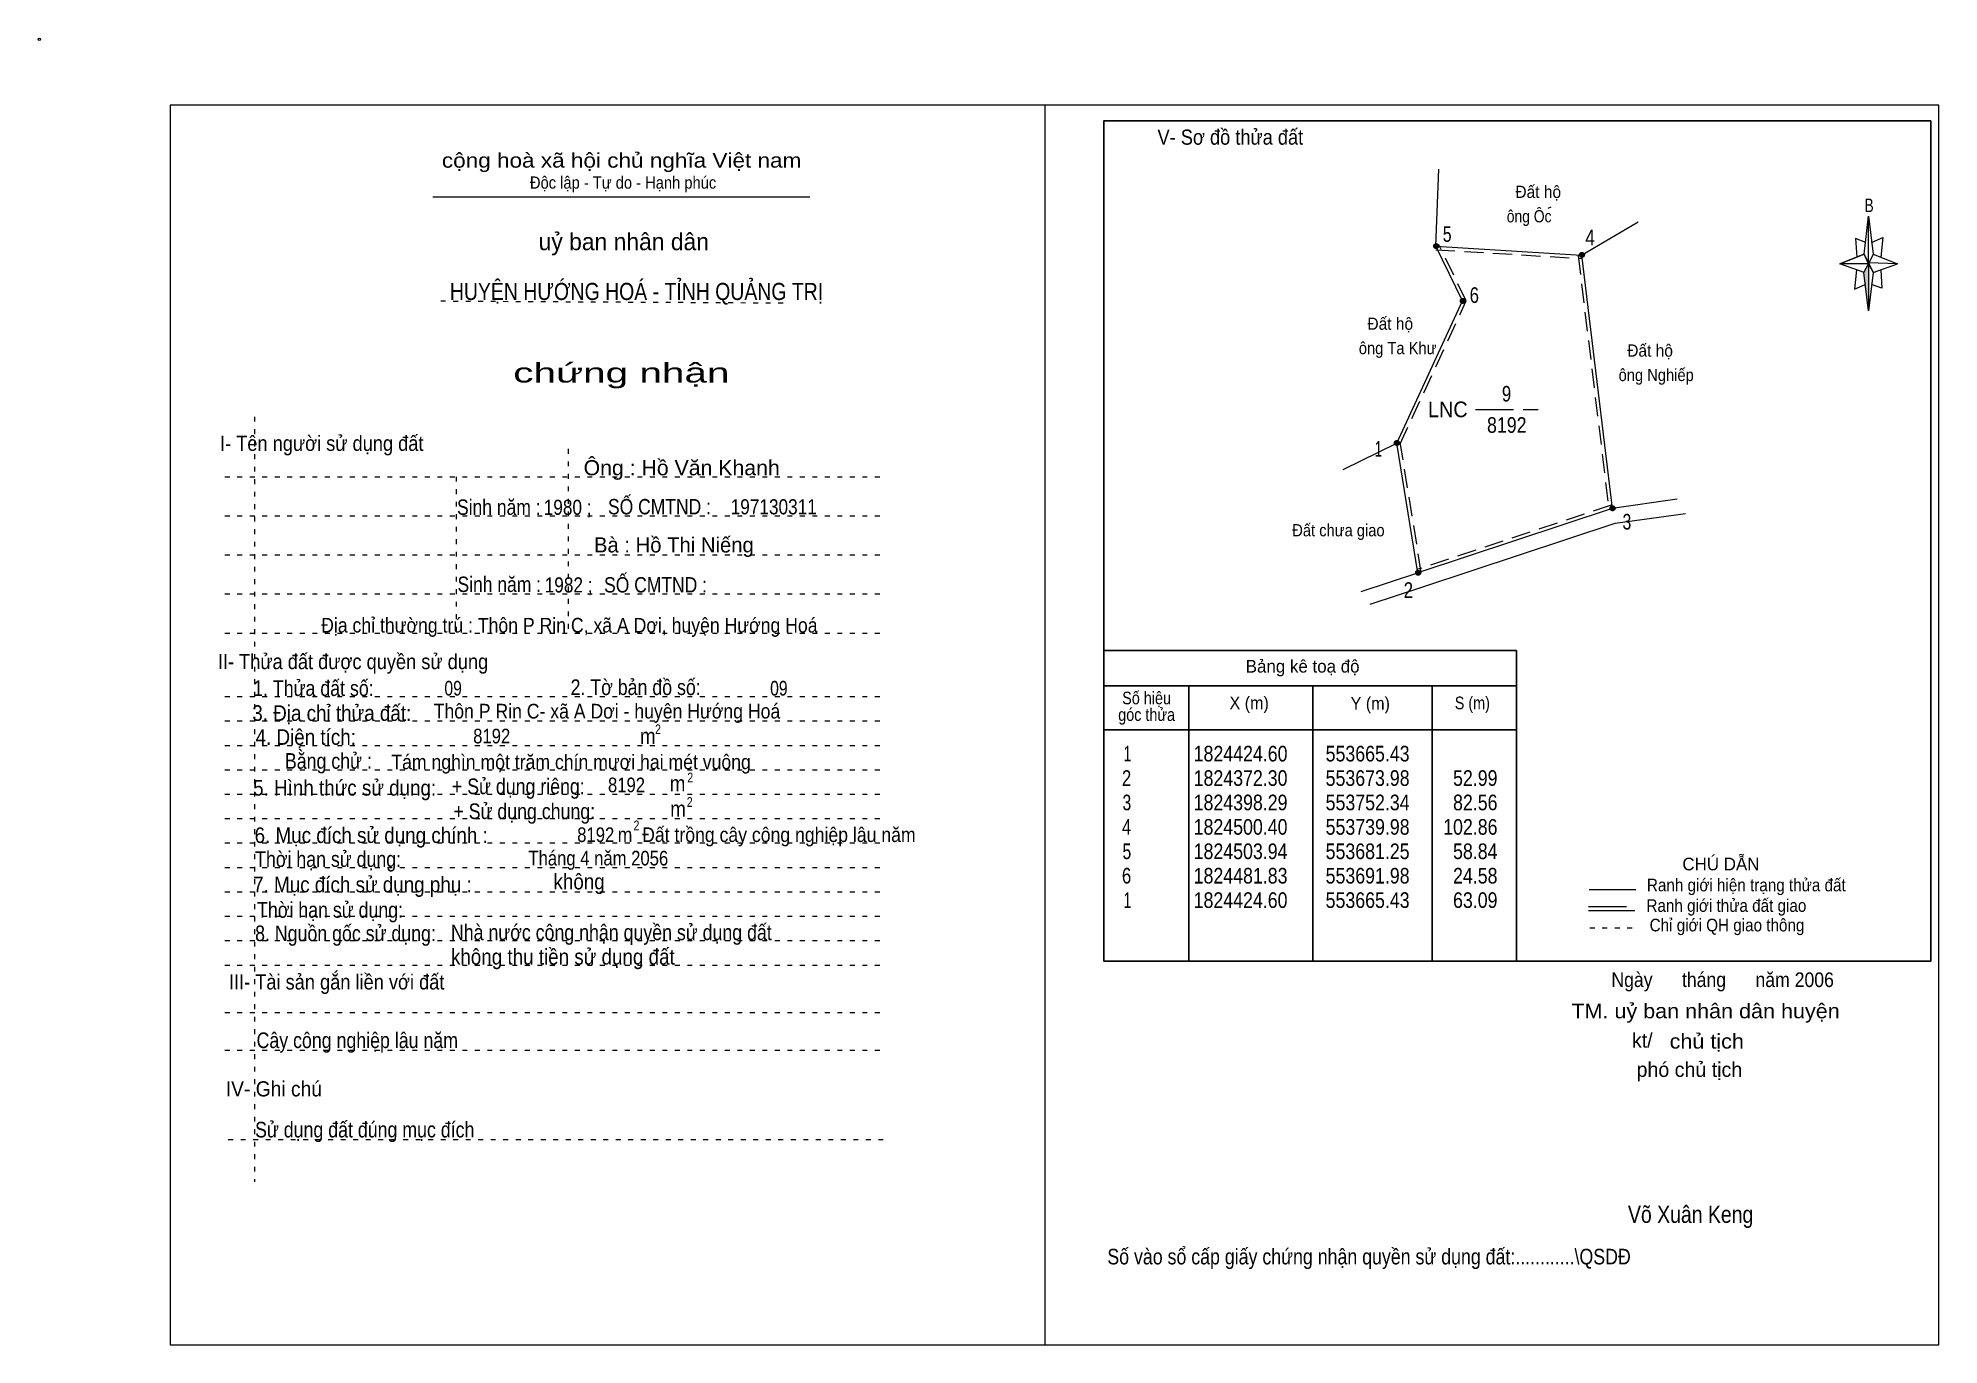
# Model space of a CAD drawing. Header units: centimetres. Extents: x -1.6 to 37.4, y -1.3 to 25.5.
import ezdxf
from ezdxf.enums import TextEntityAlignment as Align

# ---------------------------------------------------------------- set-up
doc = ezdxf.new("R2010")
doc.units = ezdxf.units.CM
doc.header["$LTSCALE"] = 0.13
for name, pattern in [('DOTTED', [1.5, 0.3, -1.2]), ('LONG_DASHED', [7.5, 6, -1.5]), ('MEDIUM_DASHED', [4.5, 3, -1.5])]:
    doc.linetypes.add(name, pattern=pattern)
for name, color, linetype, lineweight in [('1', 7, 'DOTTED', 13), ('10', 7, 'Continuous', 13), ('2', 7, 'Continuous', 25), ('3', 7, 'Continuous', 13), ('30', 7, 'Continuous', 13), ('32', 7, 'LONG_DASHED', 13), ('33', 7, 'LONG_DASHED', 13), ('35', 7, 'Continuous', 13)]:
    doc.layers.add(name, color=color, linetype=linetype, lineweight=lineweight)

msp = doc.modelspace()

# ---------------------------------------------------------------- hatches: boundary and pattern name
at = {"layer": '30'}
msp.add_hatch(color=256, dxfattribs=at).paths.add_polyline_path([(35.91, 20.87), (35.91, 19.91), (35.81, 20.69)])
at = {"layer": '32'}
for points in [[(27.1041, 21.2337, 1), (27.0041, 21.2337, 1)], [(30.0888, 21.0538, 1), (29.9888, 21.0538, 1)], [(27.6494, 20.1101, 1), (27.5494, 20.1101, 1)], [(26.3002, 17.2017, 1), (26.2002, 17.2017, 1)], [(30.7169, 15.8646, 1), (30.6169, 15.8646, 1)], [(26.7347, 14.5438, 1), (26.6347, 14.5438, 1)]]:
    msp.add_hatch(color=256, dxfattribs=at).paths.add_polyline_path(points)

# ---------------------------------------------------------------- linework, layer by layer
at = {"layer": '1', "linetype": 'Continuous'}
msp.add_line((6.51, 22.24), (14.23, 22.24), dxfattribs=at)
at = {"layer": '1'}
for p, q in [((6.67, 20.11), (13.82, 20.07)), ((2.86, 17.74), (2.86, 2.07)), ((9.28, 17.08), (9.28, 13.31)), ((2.25, 16.51), (15.75, 16.51)), ((6.99, 16.51), (6.99, 13.31)), ((2.25, 15.71), (15.75, 15.71)), ((2.25, 14.91), (15.75, 14.91)), ((2.25, 14.11), (15.75, 14.11)), ((2.25, 13.31), (15.75, 13.31)), ((2.25, 12.01), (15.75, 12.01)), ((2.25, 11.51), (15.75, 11.51)), ((2.25, 11.01), (15.75, 11.01)), ((2.25, 10.51), (15.75, 10.51)), ((2.25, 10.01), (15.75, 10.01)), ((2.25, 9.51), (15.75, 9.51)), ((2.25, 9.01), (15.75, 9.01)), ((2.25, 8.51), (15.75, 8.51)), ((2.25, 8.01), (15.75, 8.01)), ((2.25, 7.51), (15.75, 7.51)), ((2.25, 7.01), (15.75, 7.01)), ((2.25, 6.51), (15.75, 6.51)), ((2.25, 5.54), (15.75, 5.54)), ((2.25, 4.77), (15.75, 4.77)), ((2.32, 2.94), (15.82, 2.94))]:
    msp.add_line(p, q, dxfattribs=at)
at = {"layer": '10'}
for p, q in [((27.05, 21.23), (27.11, 22.81)), ((29.35, 22.01), (29.41, 22.04)), ((30.03, 21.05), (31.19, 21.73)), ((25.15, 16.66), (26.25, 17.2)), ((26.68, 14.54), (26.25, 17.2)), ((31.99, 16.05), (30.66, 15.86)), ((25.52, 14.16), (26.68, 14.54))]:
    msp.add_line(p, q, dxfattribs=at)
at = {"layer": '10', "linetype": 'MEDIUM_DASHED'}
for p, q in [((27.05, 21.16), (30.03, 20.98)), ((29.96, 21.04), (30.59, 15.85)), ((26.75, 14.55), (26.32, 17.21)), ((30.64, 15.93), (26.66, 14.61))]:
    msp.add_line(p, q, dxfattribs=at)
at = {"layer": '10'}
for points in [[(26.25, 17.2), (27.59, 20.11), (27.05, 21.23), (30.03, 21.05), (30.66, 15.86), (26.68, 14.54)], [(25.7, 13.9), (26.8, 14.26), (30.72, 15.56), (32.16, 15.76)]]:
    msp.add_lwpolyline(points, dxfattribs=at)
at = {"layer": '10', "linetype": 'MEDIUM_DASHED'}
msp.add_lwpolyline([(26.31, 17.17), (27.67, 20.11), (27.11, 21.26)], dxfattribs=at)
at = {"layer": '10'}
msp.add_circle((-1.55, 25.47), 0.025, dxfattribs=at)
at = {"layer": '2'}
for p, q in [((20.25, 12.95), (28.7, 12.95)), ((28.7, 6.59), (28.7, 12.95)), ((20.25, 12.23), (28.7, 12.23)), ((21.99, 6.59), (21.99, 12.23)), ((24.53, 10.89), (24.53, 12.23)), ((26.97, 12.23), (26.97, 6.59)), ((20.25, 11.33), (28.7, 11.33))]:
    msp.add_line(p, q, dxfattribs=at)
msp.add_lwpolyline([(37.18, 23.8), (20.25, 23.8), (20.25, 6.59), (37.18, 6.59)], close=True, dxfattribs=at)
msp.add_lwpolyline([(24.53, 6.59), (24.53, 10.39), (24.53, 10.89)], dxfattribs=at)
at = {"layer": '3'}
msp.add_line((19.04, 24.12), (19.04, -1.27), dxfattribs=at)
for points in [[(19.04, 24.12), (1.13, 24.12), (1.13, -1.27), (19.04, -1.27)], [(19.04, -1.27), (37.35, -1.27), (37.35, 24.12), (19.04, 24.12)]]:
    msp.add_lwpolyline(points, dxfattribs=at)
at = {"layer": '30'}
for p, q in [((35.82, 21.07), (35.91, 21.85)), ((36, 21.07), (36.5, 20.87)), ((35.82, 20.69), (35.32, 20.87)), ((36, 20.69), (35.91, 19.91)), ((36.16, 20.75), (36.18, 20.37)), ((36.18, 20.37), (35.97, 20.45))]:
    msp.add_line(p, q, dxfattribs=at)
for points in [[(35.91, 21.85), (36, 21.07), (35.91, 20.87)], [(35.91, 20.87), (35.32, 20.87), (35.82, 21.07), (36, 20.69), (36.5, 20.87), (35.91, 20.89)], [(35.91, 20.87), (35.91, 19.91), (35.81, 20.69)]]:
    msp.add_lwpolyline(points, close=True, dxfattribs=at)
for points in [[(35.97, 21.31), (36.2, 21.41), (36.16, 21.01)], [(35.91, 20.87), (35.82, 21.07), (35.32, 20.87)], [(35.85, 21.31), (35.64, 21.39), (35.67, 21.01)], [(35.66, 20.75), (35.62, 20.35), (35.84, 20.45)], [(35.91, 20.87), (36, 20.69), (36.5, 20.87)]]:
    msp.add_lwpolyline(points, dxfattribs=at)
at = {"layer": '32'}
for centre in [(27.0541, 21.2337), (30.0388, 21.0538), (27.5994, 20.1101), (26.2502, 17.2017), (30.6669, 15.8646), (26.6847, 14.5438)]:
    msp.add_circle(centre, 0.05, dxfattribs=at)
at = {"layer": '33'}
msp.add_line((27.86, 17.89), (29.14, 17.89), dxfattribs=at)
at = {"layer": '35'}
for p, q in [((30.19, 8.06), (31.14, 8.06)), ((30.17, 7.63), (31.12, 7.63))]:
    msp.add_line(p, q, dxfattribs=at)
at = {"layer": '35', "linetype": 'LONG_DASHED'}
msp.add_line((30.17, 7.71), (31.12, 7.71), dxfattribs=at)
at = {"layer": '35', "linetype": 'DOTTED'}
msp.add_line((30.2, 7.27), (31.19, 7.27), dxfattribs=at)

# ---------------------------------------------------------------- texts
at = {"layer": '1'}
for s, height, width, p in [('V- Sơ đồ thửa đất', 0.31, 0.9, (22.84, 23.31)), ('cộng hoà xã hội chủ nghĩa Việt nam', 0.3, 1.15, (10.375, 22.84)), ('Độc lập - Tự do - Hạnh phúc', 0.25, 0.9, (10.405, 22.41)), ('chứng nhận', 0.4, 1.55, (10.37, 18.44)), ('I- Tên người sử dụng đất', 0.31, 0.9, (4.235, 17.04)), ('II- Thửa đất được quyền sử dụng', 0.31, 0.9, (4.875, 12.57)), ('III- Tài sản gắn liền với đất', 0.31, 0.9, (4.54, 6.01)), ('IV- Ghi chú', 0.31, 0.95, (3.255, 3.82))]:
    msp.add_text(s, height=height, dxfattribs=dict(at, width=width)).set_placement(p, align=Align.CENTER)
msp.add_text('uỷ ban nhân dân', height=0.35, dxfattribs=at).set_placement((10.42, 21.15), align=Align.CENTER)
at = {"layer": '10'}
for s, width, p in [('  Đất hộ', 0.95, (28.5, 22.22)), ('ông Ôc', 0.85, (28.5, 21.72)), ('  Đất hộ', 0.95, (25.47, 19.52)), ('ông Ta Khư', 0.9, (25.47, 19.02)), ('  Đất hộ', 0.95, (30.79, 18.97)), ('ông Nghiếp', 0.9, (30.79, 18.47)), ('  Đất chưa giao', 0.9, (23.94, 15.29))]:
    msp.add_text(s, height=0.25, dxfattribs=dict(at, width=width)).set_placement(p)
for s, height, width, p in [('Ông : Hồ Văn Khanh', 0.31, 1.05, (11.605, 16.54)), ('Sinh năm :', 0.3149, 0.85, (7.86, 15.73)), ('1980 ;', 0.31, 0.85, (9.27, 15.73)), ('SỐ CMTND :', 0.3149, 0.85, (11.15, 15.74)), ('197130311', 0.31, 0.85, (13.49, 15.74)), ('Sinh năm :', 0.3149, 0.85, (7.87, 14.15)), ('1982 ;', 0.31, 0.85, (9.29, 14.14)), ('SỐ CMTND :', 0.3149, 0.85, (11.07, 14.14)), ('Địa chỉ thường trú : Thôn P Rin C, xã A Dơi, huyện Hướng Hoá ', 0.3, 0.9, (9.355, 13.32)), ('09', 0.3, 0.8, (6.925, 12.03)), ('09', 0.3, 0.8, (13.595, 12.03)), ('Thôn P Rin C- xã A Dơi - huyện Hướng Hoá ', 0.3, 0.9, (10.125, 11.56)), ('8192', 0.3, 0.85, (7.715, 11.05)), ('Tám nghìn một trăm chín mươi hai mét vuông ', 0.3, 0.9, (9.39, 10.52)), ('8192', 0.3, 0.85, (10.475, 10.05)), ('m  Đất trồng cây công nghiệp lâu năm ', 0.3, 0.9, (13.395, 9.03)), ('8192', 0.3, 0.85, (9.845, 9.03)), ('Tháng 4 năm 2056 ', 0.3, 0.85, (9.945, 8.55)), ('Ngày      tháng      năm 2006', 0.3, 0.9, (32.92, 6.06)), ('TM. uỷ ban nhân dân huyện', 0.3, 1.1, (32.57, 5.42)), ('chủ tịch', 0.3, 1.1, (32.595, 4.8)), ('Võ Xuân Keng ', 0.35, 0.85, (32.32, 1.23))]:
    msp.add_text(s, height=height, dxfattribs=dict(at, width=width)).set_placement(p, align=Align.CENTER)
for s, height, p in [('Bà : Hồ Thị Niếng', 0.31, (11.445, 14.96)), ('kt/ ', 0.3, (31.33, 4.82)), ('phó chủ tịch ', 0.3, (32.295, 4.22))]:
    msp.add_text(s, height=height, dxfattribs=at).set_placement(p, align=Align.CENTER)
at = {"layer": '2'}
for s, height, width, p in [('HUYỆN HƯỚNG HOÁ - TỈNH QUẢNG TRỊ', 0.35, 0.85, (10.68, 20.13)), ('Số hiệu', 0.2591, 0.85, (21.125, 11.85)), ('3. Địa chỉ thửa đất:', 0.32, 0.9, (4.44, 11.51)), ('góc thửa', 0.2591, 0.85, (21.125, 11.51)), ('X (m)', 0.2591, 0.95, (23.225, 11.75)), ('Y (m)', 0.2591, 0.95, (25.705, 11.74)), ('S (m)', 0.2591, 0.85, (27.795, 11.75)), ('Số vào sổ cấp giấy chứng nhận quyền sử dụng đất:............\\QSDĐ', 0.32, 0.85, (25.68, 0.38))]:
    msp.add_text(s, height=height, dxfattribs=dict(at, width=width)).set_placement(p, align=Align.CENTER)
msp.add_text('Bảng kê toạ độ', height=0.2591, dxfattribs=at).set_placement((24.32, 12.5), align=Align.CENTER)
for s, height, width, p in [('1. Thửa đất số:', 0.32, 0.85, (2.83, 12.02)), ('2. Tờ bản đồ số:', 0.32, 0.85, (9.33, 12.04)), ('4. Diện tích:', 0.32, 0.9, (2.88, 11.02)), ('m', 0.32, 0.9, (10.75, 11.04)), ('2', 0.2, 0.8, (11.06, 11.24)), ('Bằng chử :', 0.32, 0.85, (3.48, 10.53)), ('5. Hình thức sử dụng:', 0.32, 0.9, (2.83, 9.98)), ('+ Sử dụng riêng:', 0.32, 0.85, (6.9, 10.01)), ('m', 0.32, 0.9, (11.36, 10.07)), ('2', 0.2, 0.8, (11.72, 10.25)), ('+ Sử dụng chung:', 0.32, 0.85, (6.93, 9.5)), ('m', 0.32, 0.9, (11.37, 9.55)), ('2', 0.2, 0.8, (11.71, 9.75)), ('6. Mục đích sử dụng chính : ', 0.32, 0.9, (2.86, 9.01)), ('2', 0.2, 0.8, (10.62, 9.27)), ('Thời hạn sử dụng: ', 0.32, 0.85, (2.87, 8.52)), ('7. Mục đích sử dụng phụ : ', 0.32, 0.9, (2.83, 8)), ('không', 0.32, 0.9, (8.98, 8.06)), ('Thời hạn sử dụng: ', 0.32, 0.85, (2.91, 7.48)), ('8. Nguồn gốc sử dụng: ', 0.32, 0.85, (2.87, 7)), ('Nhà nước công nhận quyền sử dụng đất  ', 0.32, 0.85, (6.88, 7.02)), ('không thu tiền sử dụng đất', 0.32, 0.9, (6.88, 6.52)), ('Cây công nghiệp lâu năm', 0.32, 0.85, (2.9, 4.81)), ('Sử dụng đất đúng mục đích', 0.32, 0.85, (2.87, 2.98))]:
    msp.add_text(s, height=height, dxfattribs=dict(at, width=width)).set_placement(p)
at = {"layer": '30', "width": 0.75}
msp.add_text('B', height=0.2756, dxfattribs=at).set_placement((35.92, 21.93), align=Align.CENTER)
at = {"layer": '30'}
for s, width, p in [('1', 0.65, (20.81, 10.68)), ('1824424.60', 0.85, (24.01, 10.68)), ('553665.43', 0.85, (26.51, 10.68)), ('553665.43', 0.85, (26.51, 10.68)), ('2', 0.8, (20.81, 10.18)), ('1824372.30', 0.85, (24.01, 10.18)), ('553673.98', 0.85, (26.51, 10.18)), ('52.99', 0.85, (28.31, 10.18)), ('3', 0.75, (20.81, 9.68)), ('1824398.29', 0.85, (24.01, 9.68)), ('553752.34', 0.85, (26.51, 9.68)), ('82.56', 0.85, (28.31, 9.68)), ('4', 0.8, (20.81, 9.18)), ('1824500.40', 0.85, (24.01, 9.18)), ('553739.98', 0.85, (26.51, 9.18)), ('102.86', 0.85, (28.31, 9.18)), ('5', 0.75, (20.81, 8.68)), ('1824503.94', 0.85, (24.01, 8.68)), ('553681.25', 0.85, (26.51, 8.68)), ('58.84', 0.85, (28.31, 8.68)), ('6', 0.8, (20.81, 8.18)), ('1824481.83', 0.85, (24.01, 8.18)), ('553691.98', 0.85, (26.51, 8.18)), ('24.58', 0.85, (28.31, 8.18)), ('1', 0.65, (20.81, 7.68)), ('1824424.60', 0.85, (24.01, 7.68)), ('553665.43', 0.85, (26.51, 7.68)), ('63.09', 0.85, (28.31, 7.68))]:
    msp.add_text(s, height=0.32, dxfattribs=dict(at, width=width)).set_placement(p, align=Align.RIGHT)
at = {"layer": '32'}
for s, width, p in [('5', 0.75, (27.28, 21.32)), ('4', 0.8, (30.205, 21.25)), ('6', 0.8, (27.835, 20.07)), ('1', 0.65, (25.87, 16.92)), ('3', 0.75, (30.96, 15.43)), ('2', 0.8, (26.485, 14.03))]:
    msp.add_text(s, height=0.32, dxfattribs=dict(at, width=width)).set_placement(p, align=Align.CENTER)
at = {"layer": '33'}
for s, width, p in [('9', 0.8, (28.495, 18.05)), ('8192', 0.85, (28.5, 17.41))]:
    msp.add_text(s, height=0.32, dxfattribs=dict(at, width=width)).set_placement(p, align=Align.CENTER)
at = {"layer": '33', "width": 0.95}
msp.add_text('LNC', height=0.32, dxfattribs=at).set_placement((27.7, 17.73), align=Align.RIGHT)
at = {"layer": '35'}
msp.add_text('CHÚ DẪN', height=0.2591, dxfattribs=at).set_placement((32.885, 8.45), align=Align.CENTER)
at = {"layer": '35', "width": 0.9}
for s, p in [('Ranh giới hiện trạng thửa đất', (33.405, 8.02)), ('Ranh giới thửa đất giao ', (33.04, 7.6)), ('Chỉ giới QH giao thông', (33.01, 7.2))]:
    msp.add_text(s, height=0.2591, dxfattribs=at).set_placement(p, align=Align.CENTER)

doc.saveas('drawing.dxf')
